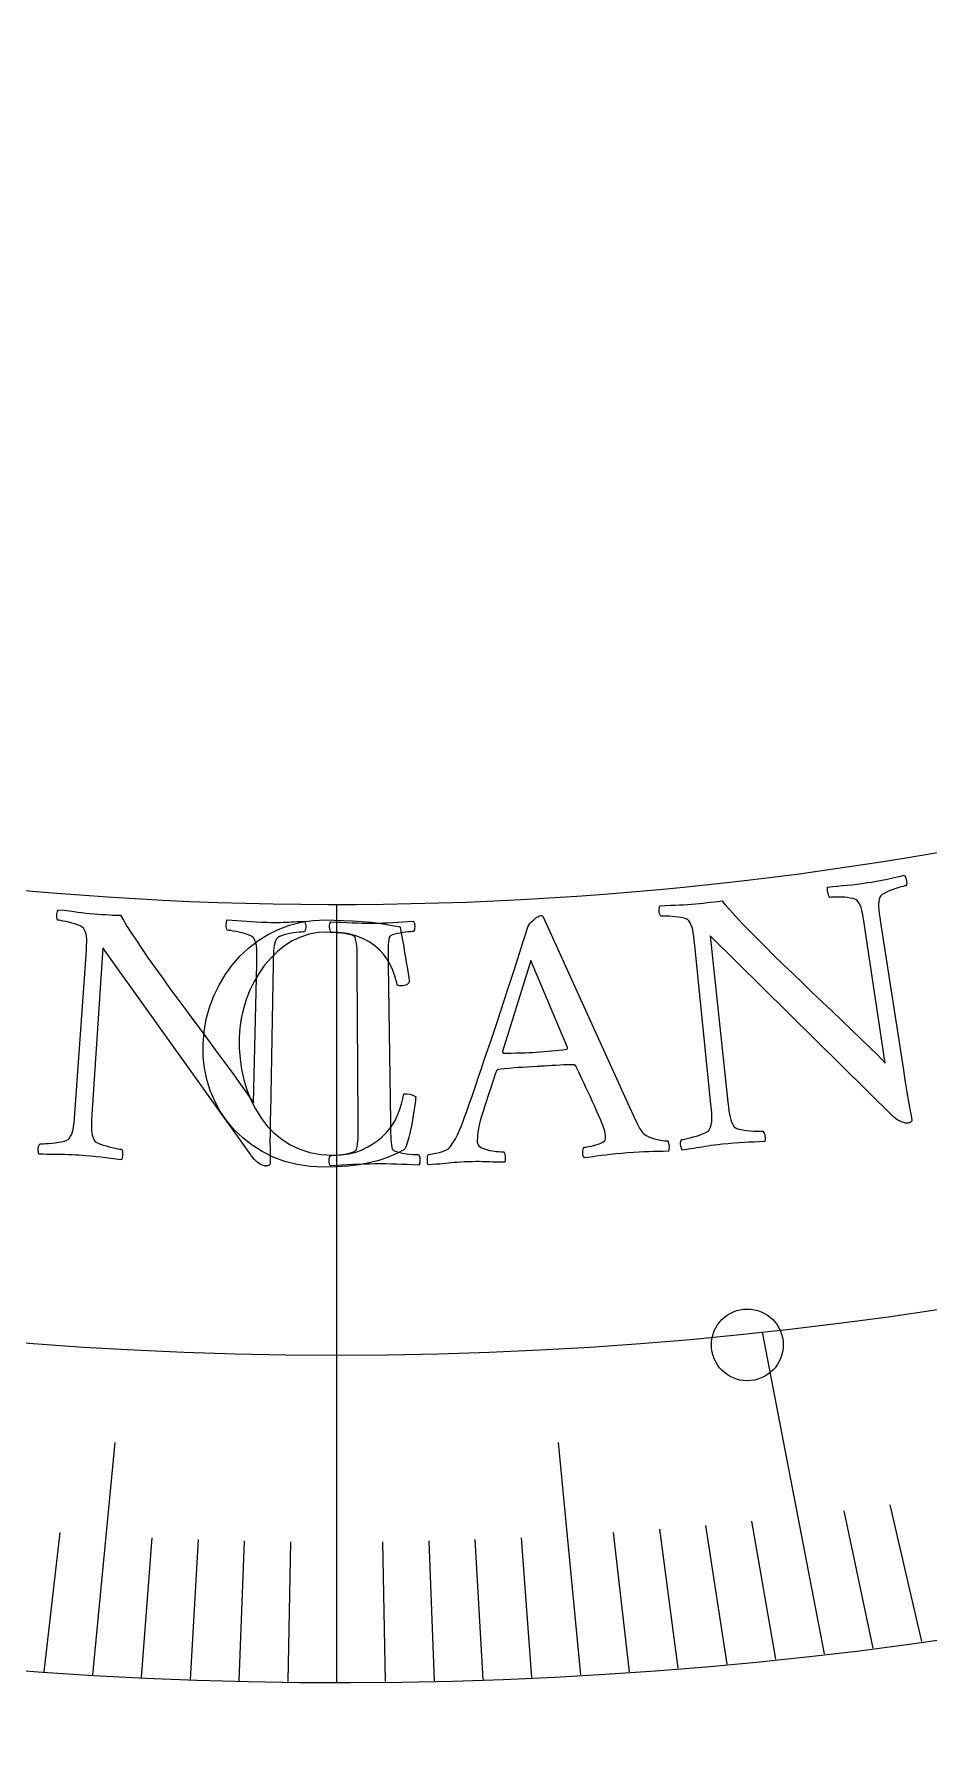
# Model space of a CAD drawing. Header units: millimetres. Extents: x -61 to 61, y -61 to 61.
# Drawn here: x -3.08 to 6.01, y -26.59 to -9.29 of the extents above; entities that cross this region are included whole.
import ezdxf

# ---------------------------------------------------------------- set-up
doc = ezdxf.new("R2010")
doc.units = ezdxf.units.MM
for name, color, linetype in [('CUT_INNER', 6, 'Continuous'), ('CUT_OUTER', 1, 'Continuous'), ('ENGRAVE', 7, 'Continuous'), ('ENGRAVE_FINE', 8, 'Continuous'), ('TEXT', 5, 'Continuous')]:
    doc.layers.add(name, color=color, linetype=linetype)

msp = doc.modelspace()

# ---------------------------------------------------------------- linework, layer by layer
at = {"layer": 'CUT_INNER'}
for centre, radius, start, end in [((0.0003, 17.3592), 43.3897, 258.32732, 345.01597), ((0, 17.3569), 35.49, 256.68646, 285.75394), ((-0.0001, -0.0001), 58.1829, 199.336595, 331.096772)]:
    msp.add_arc(centre, radius, start, end, dxfattribs=at)
at = {"layer": 'CUT_OUTER'}
msp.add_circle((0, 0), 60.75, dxfattribs=at)
at = {"layer": 'ENGRAVE'}
for points in [[(0, -26.0306), (0, -18.1331)], [(4.9536, -25.7469), (4.325, -22.4796)]]:
    msp.add_lwpolyline(points, dxfattribs=at)
for centre, radius in [((0, 17.3597), 40.0734), ((4.1701, -22.6075), 0.3645)]:
    msp.add_circle(centre, radius, dxfattribs=at)
at = {"layer": 'ENGRAVE_FINE'}
for points in [[(-2.4782, -25.9598), (-2.2528, -23.5994)], [(2.4782, -25.9598), (2.2528, -23.5994)], [(5.4481, -25.6872), (5.1521, -24.2916)], [(5.9424, -25.6218), (5.6199, -24.2311)], [(-2.9736, -25.9286), (-2.8114, -24.5148)], [(2.9736, -25.9286), (2.8114, -24.5148)], [(3.4688, -25.8917), (3.2798, -24.4807)], [(3.9639, -25.8492), (3.748, -24.4414)], [(4.4589, -25.8009), (4.2162, -24.3967)], [(-1.9827, -25.9853), (-1.8745, -24.5672)], [(-1.4871, -26.0051), (-1.4059, -24.5855)], [(-0.9914, -26.0193), (-0.9373, -24.5986)], [(-0.4957, -26.0278), (-0.4686, -24.6064)], [(0.4957, -26.0278), (0.4686, -24.6064)], [(0.9914, -26.0193), (0.9373, -24.5986)], [(1.4871, -26.0051), (1.4059, -24.5855)], [(1.9827, -25.9853), (1.8745, -24.5672)]]:
    msp.add_lwpolyline(points, dxfattribs=at)
at = {"layer": 'TEXT'}
for points in [[(3.6452, -18.1273), (3.6849, -18.1232), (3.724, -18.1191), (3.7628, -18.115), (3.801, -18.1109), (3.8365, -18.1068), (3.867, -18.1028), (3.8924, -18.0988), (3.9128, -18.0949), (3.9494, -18.1396), (3.9953, -18.1924), (4.0504, -18.2532), (4.115, -18.3221), (4.1873, -18.3972), (4.2655, -18.4771), (4.3497, -18.5616), (4.4401, -18.6508), (4.5345, -18.7429), (4.6309, -18.8362), (4.7294, -18.9308), (4.83, -19.0266), (4.9311, -19.1226), (5.0312, -19.2177), (5.1303, -19.3121), (5.2284, -19.4058), (5.3229, -19.4968), (5.4115, -19.5835), (5.4941, -19.6658), (5.5705, -19.7439), (5.3606, -18.3456), (5.3534, -18.2991), (5.3465, -18.2579), (5.3399, -18.2219), (5.3337, -18.1912), (5.3262, -18.1641), (5.3157, -18.1389), (5.3022, -18.1155), (5.2858, -18.0941), (5.2763, -18.086), (5.2614, -18.0789), (5.2411, -18.0728), (5.2154, -18.0678), (5.1867, -18.0638), (5.1575, -18.0608), (5.1278, -18.0589), (5.0976, -18.0579), (5.0691, -18.0578), (5.0446, -18.0583), (5.0241, -18.0594), (5.0076, -18.0611), (4.9999, -18.0515), (4.994, -18.0394), (4.9897, -18.0249), (4.9873, -18.008), (4.9859, -17.9912), (4.9852, -17.977), (4.985, -17.9653), (4.9855, -17.9562), (5.0372, -17.9509), (5.0875, -17.946), (5.1361, -17.9415), (5.1833, -17.9373), (5.2311, -17.9328), (5.2816, -17.9271), (5.3351, -17.9202), (5.3913, -17.912), (5.4308, -17.9058), (5.4664, -17.8999), (5.4981, -17.8944), (5.526, -17.8892), (5.5521, -17.884), (5.5787, -17.8785), (5.6057, -17.8726), (5.633, -17.8664), (5.6621, -17.8598), (5.694, -17.8528), (5.7289, -17.8452), (5.7666, -17.8371), (5.7714, -17.845), (5.776, -17.8549), (5.7805, -17.8667), (5.7848, -17.8806), (5.788, -17.8955), (5.7889, -17.9109), (5.7875, -17.9266), (5.7839, -17.9427), (5.7706, -17.9453), (5.7522, -17.9498), (5.7288, -17.956), (5.7004, -17.964), (5.6699, -17.9734), (5.6402, -17.9838), (5.6114, -17.9953), (5.5834, -18.0078), (5.5586, -18.0208), (5.5394, -18.0336), (5.5256, -18.0463), (5.5174, -18.0588), (5.5094, -18.082), (5.5044, -18.1062), (5.5023, -18.1315), (5.5031, -18.1577), (5.5061, -18.1877), (5.5106, -18.2242), (5.5166, -18.2673), (5.524, -18.3169), (5.7561, -19.8161), (5.7641, -19.8673), (5.7715, -19.9152), (5.7784, -19.9598), (5.7848, -20.0011), (5.791, -20.0404), (5.7973, -20.0789), (5.8038, -20.1167), (5.8104, -20.1538), (5.8174, -20.1919), (5.8251, -20.2332), (5.8336, -20.2774), (5.8428, -20.3247), (5.8409, -20.332), (5.837, -20.3382), (5.8309, -20.3432), (5.8226, -20.3471), (5.814, -20.3502), (5.8067, -20.3525), (5.8008, -20.3541), (5.7962, -20.3551), (5.787, -20.3553), (5.7748, -20.3535), (5.7596, -20.3498), (5.7414, -20.3441), (5.721, -20.3356), (5.6993, -20.3235), (5.6764, -20.3076), (5.6522, -20.288), (3.7934, -18.4537), (3.9721, -20.141), (3.9774, -20.1876), (3.9828, -20.2287), (3.9884, -20.2643), (3.9942, -20.2943), (4.0012, -20.3208), (4.0108, -20.3458), (4.0229, -20.3694), (4.0376, -20.3915), (4.0472, -20.4), (4.0622, -20.4076), (4.0828, -20.4144), (4.109, -20.4203), (4.1383, -20.4254), (4.1686, -20.4296), (4.1997, -20.433), (4.2317, -20.4356), (4.2621, -20.4372), (4.2882, -20.4379), (4.31, -20.4376), (4.3275, -20.4363), (4.3355, -20.446), (4.3417, -20.4577), (4.3463, -20.4716), (4.3491, -20.4877), (4.3505, -20.5039), (4.3506, -20.5183), (4.3496, -20.5309), (4.3475, -20.5417), (4.2919, -20.5443), (4.2383, -20.5469), (4.1867, -20.5494), (4.137, -20.5518), (4.0866, -20.5547), (4.033, -20.5587), (3.976, -20.5636), (3.9157, -20.5695), (3.8747, -20.574), (3.8369, -20.5786), (3.8022, -20.5832), (3.7708, -20.5881), (3.7412, -20.5929), (3.7121, -20.5977), (3.6835, -20.6024), (3.6553, -20.607), (3.6253, -20.6118), (3.5912, -20.617), (3.553, -20.6225), (3.5106, -20.6284), (3.5062, -20.6201), (3.5021, -20.61), (3.4983, -20.5978), (3.4948, -20.5838), (3.4926, -20.5686), (3.4929, -20.5532), (3.4956, -20.5376), (3.5008, -20.5218), (3.515, -20.5199), (3.5344, -20.5163), (3.559, -20.511), (3.5888, -20.504), (3.621, -20.4956), (3.6529, -20.4863), (3.6845, -20.4761), (3.7157, -20.4649), (3.7434, -20.4531), (3.7645, -20.4413), (3.779, -20.4294), (3.787, -20.4175), (3.797, -20.3947), (3.8042, -20.3711), (3.8087, -20.3465), (3.8103, -20.321), (3.8099, -20.2917), (3.8081, -20.2555), (3.8048, -20.2125), (3.8001, -20.1627), (3.6369, -18.5506), (3.6315, -18.5008), (3.6261, -18.4576), (3.6206, -18.4212), (3.6152, -18.3915), (3.6086, -18.366), (3.5997, -18.3422), (3.5883, -18.32), (3.5747, -18.2996), (3.565, -18.2894), (3.5493, -18.2805), (3.5276, -18.2729), (3.4997, -18.2667), (3.4688, -18.2617), (3.4378, -18.2578), (3.4067, -18.2552), (3.3755, -18.2537), (3.3468, -18.2531), (3.3232, -18.2529), (3.3046, -18.2532), (3.2912, -18.2539), (3.2836, -18.2393), (3.2784, -18.2244), (3.2754, -18.2093), (3.2747, -18.1941), (3.2754, -18.1796), (3.2767, -18.167), (3.2787, -18.1563), (3.2813, -18.1474), (3.3402, -18.1439), (3.3932, -18.1412), (3.4403, -18.1392), (3.4816, -18.1379), (3.5206, -18.1366), (3.5609, -18.1344), (3.6024, -18.1313), (3.6452, -18.1273)], [(-2.4659, -18.2287), (-2.4262, -18.2314), (-2.3869, -18.234), (-2.348, -18.2366), (-2.3096, -18.2391), (-2.274, -18.2412), (-2.2432, -18.2424), (-2.2175, -18.2428), (-2.1967, -18.2425), (-2.1683, -18.2928), (-2.1322, -18.3526), (-2.0882, -18.422), (-2.0363, -18.5008), (-1.9779, -18.5872), (-1.9145, -18.6792), (-1.8459, -18.7769), (-1.7721, -18.8802), (-1.6948, -18.9871), (-1.6157, -19.0955), (-1.5348, -19.2055), (-1.4521, -19.317), (-1.3688, -19.4288), (-1.2864, -19.5397), (-1.2049, -19.6496), (-1.1243, -19.7586), (-1.0466, -19.8645), (-0.9741, -19.965), (-0.9068, -20.0602), (-0.8448, -20.1502), (-0.813, -18.7366), (-0.8122, -18.6896), (-0.8119, -18.6478), (-0.8122, -18.6112), (-0.8131, -18.5799), (-0.816, -18.5519), (-0.822, -18.5253), (-0.8313, -18.5), (-0.8437, -18.476), (-0.8518, -18.4664), (-0.8652, -18.4569), (-0.8842, -18.4474), (-0.9087, -18.4381), (-0.9362, -18.4293), (-0.9645, -18.4214), (-0.9934, -18.4144), (-1.023, -18.4083), (-1.0511, -18.4033), (-1.0753, -18.3996), (-1.0957, -18.3972), (-1.1122, -18.396), (-1.1182, -18.3852), (-1.122, -18.3723), (-1.1237, -18.3573), (-1.1232, -18.3403), (-1.1217, -18.3235), (-1.12, -18.3093), (-1.1182, -18.2978), (-1.1162, -18.2889), (-1.0642, -18.2925), (-1.0139, -18.2962), (-0.9652, -18.3001), (-0.918, -18.3041), (-0.8702, -18.3078), (-0.8194, -18.3108), (-0.7655, -18.3131), (-0.7088, -18.3146), (-0.6688, -18.3152), (-0.6327, -18.3155), (-0.6005, -18.3155), (-0.5721, -18.3151), (-0.5455, -18.3145), (-0.5184, -18.3136), (-0.4908, -18.3124), (-0.4628, -18.311), (-0.4331, -18.3094), (-0.4004, -18.3079), (-0.3647, -18.3064), (-0.3261, -18.3048), (-0.3228, -18.3135), (-0.3199, -18.324), (-0.3175, -18.3365), (-0.3156, -18.3508), (-0.3151, -18.3661), (-0.3168, -18.3814), (-0.3208, -18.3966), (-0.3271, -18.4118), (-0.3407, -18.4122), (-0.3595, -18.4134), (-0.3837, -18.4156), (-0.413, -18.4186), (-0.4447, -18.4226), (-0.4757, -18.4278), (-0.5061, -18.4342), (-0.5358, -18.4418), (-0.5624, -18.4504), (-0.5836, -18.4597), (-0.5993, -18.4698), (-0.6096, -18.4808), (-0.6214, -18.5023), (-0.6305, -18.5253), (-0.6369, -18.5498), (-0.6405, -18.5758), (-0.6427, -18.6058), (-0.6445, -18.6426), (-0.646, -18.686), (-0.6471, -18.7362), (-0.6743, -20.253), (-0.6752, -20.3048), (-0.6761, -20.3533), (-0.6769, -20.3984), (-0.6776, -20.4402), (-0.6782, -20.48), (-0.6786, -20.519), (-0.6786, -20.5574), (-0.6785, -20.595), (-0.6781, -20.6338), (-0.6775, -20.6758), (-0.6767, -20.7208), (-0.6757, -20.769), (-0.6788, -20.7758), (-0.6837, -20.7812), (-0.6906, -20.7852), (-0.6994, -20.7876), (-0.7085, -20.7891), (-0.7161, -20.7902), (-0.7222, -20.7908), (-0.7268, -20.791), (-0.7359, -20.7896), (-0.7476, -20.7858), (-0.762, -20.7795), (-0.779, -20.7708), (-0.7976, -20.759), (-0.8168, -20.7433), (-0.8367, -20.7237), (-0.8572, -20.7003), (-2.3757, -18.5756), (-2.4876, -20.2686), (-2.4903, -20.3155), (-2.492, -20.3569), (-2.4926, -20.3929), (-2.492, -20.4234), (-2.4896, -20.4508), (-2.4844, -20.4771), (-2.4765, -20.5024), (-2.4658, -20.5266), (-2.4579, -20.5366), (-2.4443, -20.5467), (-2.4252, -20.5569), (-2.4004, -20.5672), (-2.3724, -20.5772), (-2.3433, -20.5866), (-2.3132, -20.5953), (-2.2821, -20.6032), (-2.2525, -20.61), (-2.2269, -20.6151), (-2.2053, -20.6185), (-2.1878, -20.6203), (-2.1816, -20.6312), (-2.1775, -20.6438), (-2.1754, -20.6583), (-2.1753, -20.6746), (-2.1767, -20.6908), (-2.179, -20.705), (-2.1821, -20.7172), (-2.1861, -20.7275), (-2.2413, -20.7206), (-2.2946, -20.714), (-2.3459, -20.7076), (-2.3953, -20.7016), (-2.4454, -20.6959), (-2.4989, -20.6906), (-2.5559, -20.6857), (-2.6163, -20.6813), (-2.6575, -20.6786), (-2.6955, -20.6767), (-2.7304, -20.6754), (-2.7622, -20.6748), (-2.7922, -20.6745), (-2.8217, -20.6742), (-2.8508, -20.674), (-2.8793, -20.6738), (-2.9097, -20.6734), (-2.9442, -20.6726), (-2.9828, -20.6715), (-3.0255, -20.6701), (-3.0285, -20.6612), (-3.0308, -20.6505), (-3.0325, -20.6379), (-3.0335, -20.6234), (-3.033, -20.6081), (-3.0301, -20.593), (-3.0248, -20.5781), (-3.017, -20.5634), (-3.0027, -20.5639), (-2.983, -20.5637), (-2.9578, -20.5627), (-2.9272, -20.5609), (-2.894, -20.5581), (-2.861, -20.5544), (-2.8282, -20.5497), (-2.7955, -20.544), (-2.7662, -20.5371), (-2.7434, -20.5291), (-2.7271, -20.5199), (-2.7172, -20.5094), (-2.7035, -20.4888), (-2.6923, -20.4667), (-2.6837, -20.4432), (-2.6777, -20.4184), (-2.6731, -20.3894), (-2.6688, -20.3534), (-2.6646, -20.3105), (-2.6607, -20.2606), (-2.5464, -18.6444), (-2.5432, -18.5943), (-2.5412, -18.5509), (-2.5403, -18.5141), (-2.5406, -18.4839), (-2.5428, -18.4577), (-2.5475, -18.4327), (-2.5549, -18.4089), (-2.5649, -18.3864), (-2.5726, -18.3747), (-2.5866, -18.3633), (-2.6067, -18.3521), (-2.6331, -18.3412), (-2.6627, -18.331), (-2.6926, -18.3219), (-2.7228, -18.314), (-2.7533, -18.3072), (-2.7814, -18.3017), (-2.8047, -18.2975), (-2.823, -18.2946), (-2.8364, -18.293), (-2.8413, -18.2773), (-2.844, -18.2618), (-2.8444, -18.2464), (-2.8425, -18.2312), (-2.8393, -18.2171), (-2.8358, -18.2049), (-2.832, -18.1947), (-2.8279, -18.1864), (-2.7693, -18.193), (-2.7166, -18.1994), (-2.6698, -18.2054), (-2.629, -18.2112), (-2.5903, -18.2166), (-2.5503, -18.2213), (-2.5088, -18.2253), (-2.4659, -18.2287)], [(-0.1108, -18.2909), (-0.0224, -18.292), (0.068, -18.2948), (0.1605, -18.2993), (0.2551, -18.3054), (0.3512, -18.3142), (0.448, -18.3265), (0.5456, -18.3423), (0.644, -18.3617), (0.6449, -18.3666), (0.6476, -18.3812), (0.652, -18.4056), (0.6582, -18.4398), (0.6655, -18.4805), (0.6731, -18.5245), (0.681, -18.5719), (0.6892, -18.6226), (0.6974, -18.6738), (0.7053, -18.7227), (0.7131, -18.7691), (0.7205, -18.8131), (0.7269, -18.8516), (0.7316, -18.8812), (0.7344, -18.9021), (0.7355, -18.9141), (0.7356, -18.9218), (0.7321, -18.9295), (0.7248, -18.9373), (0.7139, -18.9451), (0.7008, -18.9521), (0.6872, -18.9571), (0.6731, -18.9602), (0.6585, -18.9615), (0.646, -18.961), (0.6344, -18.959), (0.6237, -18.9556), (0.6138, -18.9508), (0.6085, -18.927), (0.6004, -18.8975), (0.5898, -18.8623), (0.5766, -18.8215), (0.5592, -18.7773), (0.5364, -18.7323), (0.5081, -18.6863), (0.4744, -18.6395), (0.434, -18.594), (0.3857, -18.5522), (0.3295, -18.5139), (0.2655, -18.4792), (0.1922, -18.4504), (0.108, -18.4299), (0.013, -18.4175), (-0.0929, -18.4132), (-0.1893, -18.4187), (-0.2812, -18.4356), (-0.3687, -18.4641), (-0.452, -18.5041), (-0.5305, -18.5539), (-0.6035, -18.6118), (-0.6712, -18.6777), (-0.7336, -18.7517), (-0.79, -18.832), (-0.8398, -18.9166), (-0.8829, -19.0057), (-0.9194, -19.0991), (-0.9488, -19.195), (-0.9706, -19.2913), (-0.9848, -19.3881), (-0.9913, -19.4853), (-0.9905, -19.5938), (-0.9824, -19.7015), (-0.9668, -19.8085), (-0.9438, -19.9147), (-0.913, -20.018), (-0.8742, -20.1165), (-0.8275, -20.2102), (-0.7727, -20.2989), (-0.7098, -20.3809), (-0.6388, -20.4543), (-0.5596, -20.5191), (-0.4723, -20.5752), (-0.3768, -20.6206), (-0.2729, -20.6531), (-0.1608, -20.6727), (-0.0405, -20.6794), (0.0436, -20.676), (0.1211, -20.6658), (0.192, -20.6488), (0.2562, -20.625), (0.3145, -20.5967), (0.3676, -20.5659), (0.4155, -20.5326), (0.4583, -20.497), (0.5098, -20.4453), (0.5534, -20.3907), (0.5891, -20.3333), (0.617, -20.2731), (0.639, -20.2135), (0.6572, -20.1578), (0.6716, -20.1059), (0.6822, -20.058), (0.714, -20.0564), (0.7444, -20.0606), (0.7735, -20.0705), (0.8013, -20.0862), (0.8008, -20.1029), (0.7988, -20.1264), (0.7953, -20.1565), (0.7902, -20.1934), (0.784, -20.2345), (0.7771, -20.2773), (0.7694, -20.3218), (0.7611, -20.3679), (0.7521, -20.4136), (0.7426, -20.4567), (0.7325, -20.4971), (0.7219, -20.535), (0.7112, -20.5681), (0.7008, -20.5946), (0.6907, -20.6144), (0.681, -20.6275), (0.6014, -20.6682), (0.5162, -20.7036), (0.4254, -20.7336), (0.3291, -20.7582), (0.2258, -20.7774), (0.1142, -20.791), (-0.0058, -20.7991), (-0.1342, -20.8015), (-0.2715, -20.7946), (-0.4028, -20.7752), (-0.5279, -20.7432), (-0.6468, -20.6988), (-0.7583, -20.6434), (-0.8613, -20.5789), (-0.9557, -20.5052), (-1.0416, -20.4224), (-1.118, -20.332), (-1.1843, -20.2356), (-1.2405, -20.1332), (-1.2866, -20.0248), (-1.3219, -19.9119), (-1.3456, -19.7957), (-1.358, -19.6764), (-1.3591, -19.5538), (-1.3485, -19.4243), (-1.3267, -19.2993), (-1.2938, -19.1787), (-1.2497, -19.0626), (-1.196, -18.9519), (-1.1337, -18.8479), (-1.0629, -18.7506), (-0.9838, -18.6598), (-0.897, -18.5771), (-0.8032, -18.5042), (-0.7025, -18.441), (-0.5947, -18.3874), (-0.4811, -18.3448), (-0.3627, -18.3145), (-0.2393, -18.2966), (-0.1108, -18.2909)], [(0.3623, -18.3236), (0.4148, -18.3227), (0.4666, -18.321), (0.5176, -18.3185), (0.568, -18.3152), (0.6186, -18.3116), (0.6704, -18.3082), (0.7233, -18.3049), (0.7773, -18.3017), (0.7837, -18.3106), (0.7882, -18.3225), (0.7907, -18.3372), (0.7912, -18.3549), (0.7901, -18.3726), (0.7878, -18.3875), (0.7843, -18.3995), (0.7796, -18.4087), (0.7664, -18.4093), (0.7486, -18.4108), (0.7262, -18.413), (0.6994, -18.4161), (0.6707, -18.4198), (0.6429, -18.4243), (0.616, -18.4294), (0.5901, -18.4352), (0.5673, -18.442), (0.5501, -18.4502), (0.5383, -18.4597), (0.5321, -18.4705), (0.5275, -18.4911), (0.524, -18.5146), (0.5218, -18.5409), (0.5207, -18.5701), (0.5204, -18.6014), (0.5203, -18.6341), (0.5204, -18.6682), (0.5208, -18.7038), (0.5209, -18.7096), (0.521, -18.7153), (0.5211, -18.721), (0.5212, -18.7267), (0.5212, -18.7325), (0.5213, -18.7382), (0.5214, -18.7439), (0.5215, -18.7497), (0.5445, -20.343), (0.5446, -20.3488), (0.5447, -20.3545), (0.5447, -20.3602), (0.5448, -20.3659), (0.5449, -20.3717), (0.545, -20.3774), (0.5451, -20.3831), (0.5452, -20.3889), (0.5458, -20.4243), (0.5466, -20.4581), (0.5477, -20.4902), (0.549, -20.5207), (0.551, -20.5489), (0.5541, -20.5746), (0.5585, -20.5976), (0.564, -20.6179), (0.5709, -20.6271), (0.5836, -20.6358), (0.6022, -20.6438), (0.6266, -20.6513), (0.6544, -20.6579), (0.6831, -20.6632), (0.7128, -20.6674), (0.7434, -20.6702), (0.7721, -20.6722), (0.7959, -20.6735), (0.8149, -20.6741), (0.829, -20.6742), (0.8344, -20.6832), (0.8387, -20.695), (0.8418, -20.7098), (0.8437, -20.7274), (0.844, -20.7451), (0.842, -20.7599), (0.8378, -20.772), (0.8313, -20.7812), (0.7734, -20.7787), (0.7168, -20.7763), (0.6613, -20.7741), (0.6072, -20.772), (0.5532, -20.7703), (0.4986, -20.7693), (0.4432, -20.7689), (0.3871, -20.7692), (0.3324, -20.77), (0.2772, -20.7715), (0.2214, -20.7737), (0.1652, -20.7765), (0.1085, -20.7797), (0.0514, -20.783), (-0.0063, -20.7865), (-0.0645, -20.7902), (-0.0712, -20.7811), (-0.0757, -20.7691), (-0.0779, -20.7543), (-0.078, -20.7367), (-0.0764, -20.719), (-0.0736, -20.7042), (-0.0696, -20.6922), (-0.0643, -20.6832), (-0.0502, -20.6828), (-0.0313, -20.6818), (-0.0075, -20.68), (0.0211, -20.6775), (0.0518, -20.674), (0.0818, -20.6693), (0.111, -20.6634), (0.1395, -20.6562), (0.1643, -20.6482), (0.1826, -20.6398), (0.1943, -20.6309), (0.1995, -20.6216), (0.2062, -20.5969), (0.2113, -20.569), (0.2146, -20.5377), (0.2162, -20.503), (0.2169, -20.466), (0.2173, -20.4275), (0.2174, -20.3876), (0.2173, -20.3463), (0.2081, -18.7528), (0.2077, -18.7114), (0.2072, -18.6712), (0.2064, -18.6321), (0.2053, -18.5943), (0.2034, -18.5588), (0.1999, -18.5269), (0.1948, -18.4987), (0.1882, -18.474), (0.1832, -18.4633), (0.1721, -18.454), (0.1548, -18.4462), (0.1314, -18.4398), (0.1045, -18.4346), (0.077, -18.43), (0.0488, -18.4261), (0.0199, -18.4229), (-0.0071, -18.4204), (-0.0295, -18.4186), (-0.0473, -18.4175), (-0.0605, -18.4171), (-0.0654, -18.408), (-0.0691, -18.3961), (-0.0717, -18.3813), (-0.0732, -18.3636), (-0.073, -18.3459), (-0.0708, -18.3311), (-0.0666, -18.3192), (-0.0603, -18.3101), (-0.0059, -18.3122), (0.048, -18.3144), (0.1015, -18.3168), (0.1546, -18.3194), (0.2072, -18.3216), (0.2594, -18.3231), (0.3111, -18.3237), (0.3623, -18.3236)], [(1.3193, -20.2359), (1.3214, -20.23), (1.3276, -20.2122), (1.3379, -20.1826), (1.3524, -20.1411), (1.3703, -20.0894), (1.3909, -20.0292), (1.4142, -19.9606), (1.4402, -19.8835), (1.4684, -19.7998), (1.4985, -19.7115), (1.5303, -19.6185), (1.5639, -19.5209), (1.5983, -19.4202), (1.6326, -19.318), (1.667, -19.2144), (1.7012, -19.1093), (1.7351, -19.0045), (1.7681, -18.9019), (1.8003, -18.8014), (1.8318, -18.7031), (1.8618, -18.6088), (1.89, -18.5203), (1.9162, -18.4376), (1.9405, -18.3607), (1.9491, -18.3444), (1.962, -18.327), (1.9791, -18.3083), (2.0005, -18.2885), (2.0226, -18.2705), (2.0421, -18.2574), (2.0588, -18.2493), (2.0729, -18.246), (2.0762, -18.246), (2.0788, -18.2462), (2.0808, -18.2467), (2.0821, -18.2474), (2.0834, -18.2484), (2.0854, -18.2496), (2.0881, -18.251), (2.0915, -18.2526), (2.972, -20.1913), (3.0175, -20.2864), (3.052, -20.3574), (3.0754, -20.4044), (3.0877, -20.4274), (3.1013, -20.4466), (3.1194, -20.4641), (3.142, -20.4797), (3.169, -20.4935), (3.1982, -20.5053), (3.2273, -20.5149), (3.2562, -20.5224), (3.2849, -20.5277), (3.3109, -20.5313), (3.3317, -20.5337), (3.3473, -20.5348), (3.3576, -20.5348), (3.3651, -20.545), (3.3704, -20.5581), (3.3735, -20.574), (3.3745, -20.5927), (3.3741, -20.6109), (3.3734, -20.625), (3.3724, -20.635), (3.371, -20.641), (3.3158, -20.6421), (3.2636, -20.6432), (3.2144, -20.6441), (3.168, -20.645), (3.121, -20.6464), (3.0697, -20.6488), (3.0141, -20.6522), (2.9541, -20.6565), (2.891, -20.6617), (2.8334, -20.6671), (2.7815, -20.6728), (2.7352, -20.6786), (2.6889, -20.6849), (2.6371, -20.6918), (2.5796, -20.6992), (2.5166, -20.7071), (2.5093, -20.6985), (2.504, -20.6869), (2.5008, -20.6723), (2.4995, -20.6546), (2.5001, -20.6369), (2.5027, -20.6219), (2.5071, -20.6096), (2.5134, -20.6001), (2.5332, -20.598), (2.5578, -20.5938), (2.587, -20.5876), (2.621, -20.5794), (2.6544, -20.5698), (2.6819, -20.5594), (2.7034, -20.5481), (2.7191, -20.5361), (2.7252, -20.5266), (2.7292, -20.5143), (2.731, -20.4994), (2.7307, -20.4817), (2.7277, -20.4616), (2.7211, -20.4359), (2.711, -20.4044), (2.6973, -20.3672), (2.6809, -20.3259), (2.6627, -20.282), (2.6427, -20.2357), (2.6208, -20.1868), (2.5981, -20.137), (2.5755, -20.088), (2.553, -20.0396), (2.5306, -19.9919), (2.5093, -19.9467), (2.4899, -19.9056), (2.4725, -19.8687), (2.4571, -19.836), (2.4445, -19.8092), (2.4355, -19.79), (2.4301, -19.7785), (2.4283, -19.7747), (2.4278, -19.7742), (2.4263, -19.7729), (2.4238, -19.7707), (2.4202, -19.7676), (2.4162, -19.7645), (2.4123, -19.7623), (2.4084, -19.7611), (2.4046, -19.7609), (2.3744, -19.7612), (2.3409, -19.7621), (2.3041, -19.7637), (2.2641, -19.7659), (2.2231, -19.7684), (2.1835, -19.7707), (2.1454, -19.773), (2.1087, -19.7751), (2.0992, -19.7756), (2.0897, -19.7761), (2.0802, -19.7767), (2.0707, -19.7772), (2.0615, -19.7777), (2.0527, -19.7782), (2.0444, -19.7787), (2.0366, -19.7791), (1.9819, -19.7822), (1.9314, -19.7852), (1.8852, -19.7882), (1.8433, -19.7911), (1.8007, -19.7945), (1.7524, -19.7988), (1.6985, -19.8041), (1.6389, -19.8102), (1.6367, -19.8107), (1.6342, -19.8119), (1.6312, -19.8138), (1.6277, -19.8165), (1.6245, -19.8191), (1.6222, -19.821), (1.6208, -19.8221), (1.6204, -19.8225), (1.6188, -19.8274), (1.6141, -19.8419), (1.6062, -19.8662), (1.5952, -19.9001), (1.5819, -19.9407), (1.5673, -19.985), (1.5514, -20.0328), (1.5341, -20.0843), (1.5168, -20.1368), (1.5004, -20.1875), (1.4852, -20.2365), (1.4711, -20.2838), (1.4571, -20.3303), (1.4461, -20.3727), (1.4381, -20.4113), (1.433, -20.4459), (1.4299, -20.4769), (1.4279, -20.5044), (1.427, -20.5286), (1.4272, -20.5494), (1.4317, -20.5692), (1.4436, -20.5865), (1.463, -20.6014), (1.4898, -20.6139), (1.5206, -20.624), (1.5517, -20.632), (1.5833, -20.6377), (1.6153, -20.6413), (1.6444, -20.6434), (1.6674, -20.6448), (1.6843, -20.6454), (1.6951, -20.6454), (1.699, -20.6511), (1.7026, -20.6609), (1.7059, -20.6747), (1.7089, -20.6926), (1.711, -20.7113), (1.7114, -20.7274), (1.7104, -20.741), (1.7077, -20.752), (1.672, -20.7517), (1.6389, -20.7512), (1.6086, -20.7506), (1.5809, -20.7498), (1.5545, -20.749), (1.5282, -20.7481), (1.5019, -20.7473), (1.4755, -20.7464), (1.4471, -20.7458), (1.4146, -20.7458), (1.378, -20.7465), (1.3373, -20.7477), (1.2962, -20.7493), (1.2585, -20.7513), (1.2243, -20.7536), (1.1934, -20.7563), (1.1643, -20.7591), (1.1352, -20.7619), (1.106, -20.7646), (1.0769, -20.7674), (1.0458, -20.7702), (1.0108, -20.773), (0.9719, -20.7759), (0.9291, -20.7789), (0.9256, -20.7731), (0.9229, -20.7633), (0.9211, -20.7494), (0.9202, -20.7313), (0.9202, -20.7126), (0.9213, -20.6964), (0.9234, -20.6829), (0.9265, -20.6719), (0.947, -20.6704), (0.9735, -20.6665), (1.006, -20.6603), (1.0445, -20.6517), (1.0824, -20.6407), (1.1132, -20.6273), (1.1369, -20.6114), (1.1534, -20.5931), (1.1802, -20.5549), (1.2047, -20.5146), (1.2269, -20.4722), (1.2469, -20.4277), (1.2655, -20.3815), (1.2837, -20.3342), (1.3017, -20.2856), (1.3193, -20.2359)], [(1.9702, -18.7035), (1.6838, -19.6284), (1.684, -19.6289), (1.6844, -19.6303), (1.6851, -19.6327), (1.6861, -19.636), (1.6873, -19.6393), (1.6887, -19.6416), (1.6903, -19.643), (1.6921, -19.6434), (1.7298, -19.6434), (1.7711, -19.643), (1.8159, -19.6422), (1.8642, -19.6408), (1.9119, -19.6392), (1.9545, -19.6376), (1.9922, -19.636), (2.0249, -19.6343), (2.0672, -19.6317), (2.1075, -19.6287), (2.1455, -19.6253), (2.1814, -19.6216), (2.217, -19.6175), (2.2543, -19.6134), (2.2932, -19.6091), (2.3338, -19.6046), (2.3372, -19.6038), (2.3398, -19.6018), (2.3416, -19.5987), (2.3426, -19.5945), (2.3432, -19.5903), (2.3436, -19.5872), (2.3438, -19.5854), (2.3439, -19.5848)]]:
    msp.add_lwpolyline(points, close=True, dxfattribs=at)

doc.saveas('drawing.dxf')
